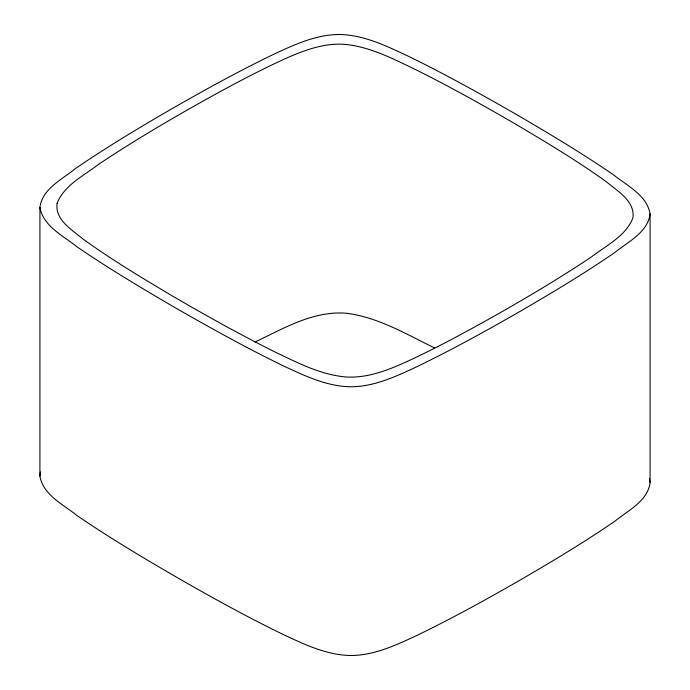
<?xml version="1.0" encoding="UTF-8"?>
<svg xmlns="http://www.w3.org/2000/svg" width="690" height="690" viewBox="0 0 690 690"><rect width="100%" height="100%" fill="white"/><g stroke="black" fill="none" stroke-linecap="round" stroke-linejoin="round"><path stroke-width="1.03" d="M39.917 207.423C42.219 188.87 61.902 179.572 74.943 168.929C105.76 147.729 137.888 128.521 170.214 109.727C203.852 90.407 237.834 71.622 272.757 54.726C293.785 44.936 315.727 34.5 339.428 34.5C363.673 34.923 386.021 45.79 407.54 55.847C443.774 73.485 479.033 93.021 513.964 113.091C547.584 132.627 581.006 152.576 613.117 174.527C626.718 185.541 646.789 194.925 650.084 213.857L650.084 482.577C647.781 501.13 628.098 510.428 615.057 521.071C584.24 542.271 552.112 561.479 519.786 580.273C486.148 599.593 452.166 618.378 417.243 635.274C396.215 645.064 374.273 655.5 350.572 655.5C326.327 655.077 303.98 644.21 282.46 634.153C246.227 616.515 210.968 596.979 176.036 576.909C142.416 557.373 108.994 537.424 76.883 515.473C63.282 504.459 43.211 495.075 39.917 476.143L39.917 207.423C43.211 226.355 63.282 235.739 76.883 246.744C108.994 268.695 142.416 288.653 176.036 308.189C210.968 328.25 246.227 347.795 282.46 365.433C303.98 375.489 326.327 386.357 350.572 386.78C374.273 386.771 396.215 376.343 417.243 366.554C452.166 349.657 486.148 330.864 519.786 311.552C552.112 292.758 584.24 273.542 615.057 252.342C628.098 241.698 647.781 232.409 650.084 213.857M39.917 476.143L40.391 471.969M254.955 342.033C283.668 328.457 313.415 310.517 346.406 313.243C378.18 317.262 406.298 334.167 434.596 347.984M649.428 478.394L650.084 482.577M57.08 203.403C54.812 220.058 72.415 230.072 83.335 239.266C111.59 259.647 141.484 277.622 171.43 295.389C205.241 315.157 239.464 334.253 274.508 351.745C296.571 362.267 318.944 374.006 343.594 376.757C364.898 378.888 385.512 371.151 404.625 362.63C436.623 348.019 467.518 331.131 498.154 313.89C529.911 295.786 561.367 277.087 591.735 256.714C606.432 245.364 625.839 236.153 632.92 217.876C635.188 201.221 617.585 191.199 606.665 182.005C578.41 161.624 548.516 143.649 518.57 125.891C484.76 106.122 450.536 87.026 415.492 69.526C393.429 59.012 371.056 47.265 346.406 44.514C325.102 42.383 304.488 50.12 285.375 58.641C253.377 73.252 222.482 90.14 191.846 107.381C160.089 125.494 128.633 144.193 98.265 164.565C83.568 175.907 64.161 185.127 57.08 203.403"/></g></svg>
